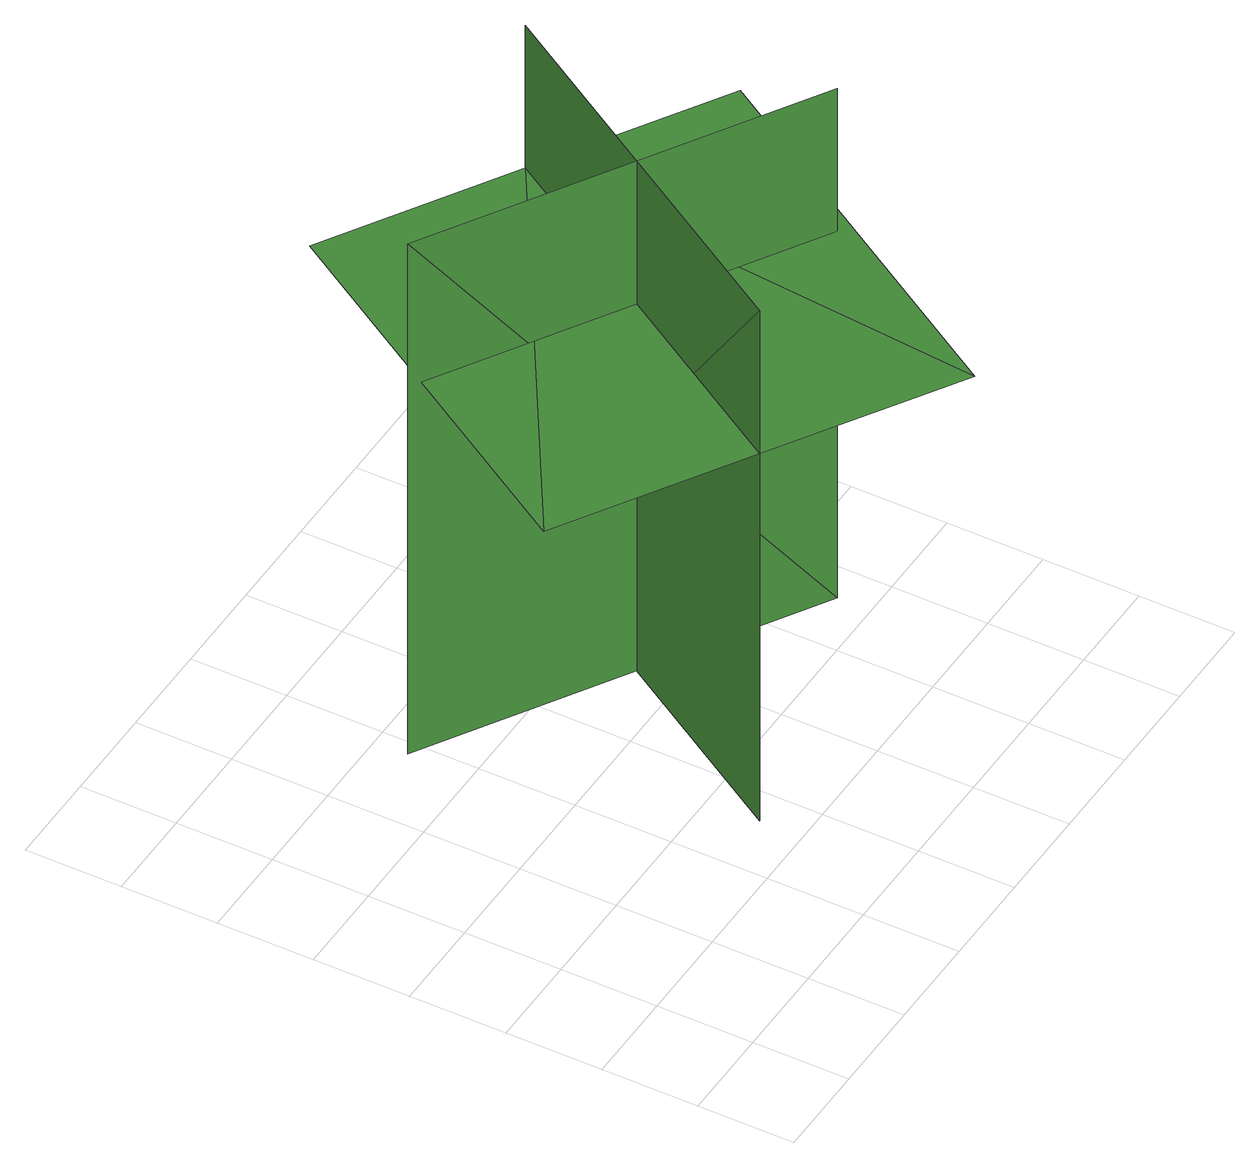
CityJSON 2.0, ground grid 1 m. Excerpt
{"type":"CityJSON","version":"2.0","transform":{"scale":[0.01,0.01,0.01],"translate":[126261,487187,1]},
"CityObjects":{
"tree1":{"type":"SolitaryVegetationObject","geometry":[{"type":"MultiSurface","lod":"1","boundaries":[[[0,1,2]],[[0,2,3]],[[4,5,6]],[[4,6,7]],[[8,9,10]],[[8,10,11]],[[8,11,12]],[[8,12,13]]]}]}
},
"vertices":[
[563,235,35],[186,466,35],[186,466,650],[563,235,650],[497,522,35],[265,145,35],[265,145,650],[497,522,650],[497,522,478],[308,638,478],[76,261,478],[265,145,478],[453,29,478],[685,406,478]
]}
